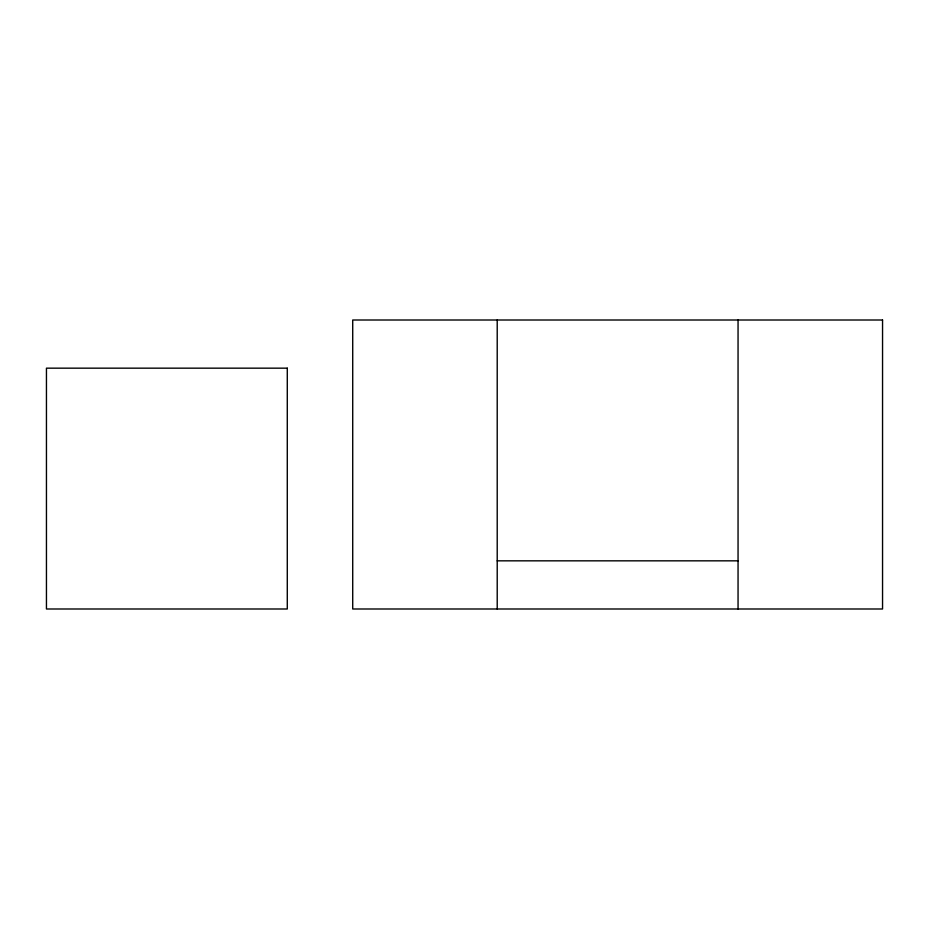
<?xml version="1.0" encoding="UTF-8"?>
<svg xmlns="http://www.w3.org/2000/svg" width="929" height="929" viewBox="0 0 929 929"><rect width="100%" height="100%" fill="white"/><g stroke="black" fill="none" stroke-linecap="round" stroke-linejoin="round"><path stroke-width="1.39" d="M497.212 560.837L738.056 560.837M738.056 320.006L738.056 608.994M497.212 320.006L497.212 608.994M882.55 320.006L352.718 320.006L352.718 608.994L882.55 608.994L882.55 320.006M287.282 368.163L46.45 368.163L46.45 608.994L287.282 608.994L287.282 368.163"/></g></svg>
